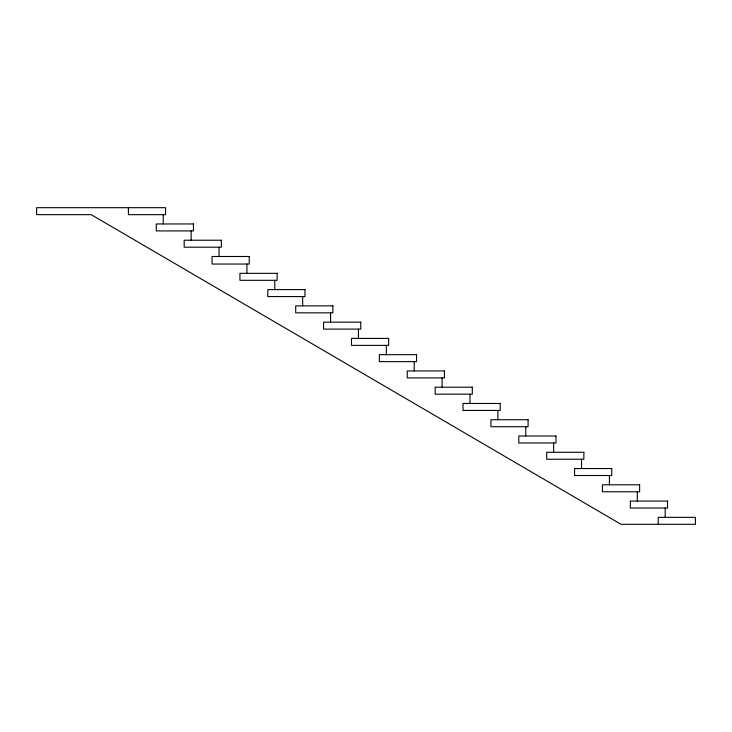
<?xml version="1.0" encoding="UTF-8"?>
<svg xmlns="http://www.w3.org/2000/svg" width="732" height="732" viewBox="0 0 732 732"><rect width="100%" height="100%" fill="white"/><g stroke="black" fill="none" stroke-linecap="round" stroke-linejoin="round"><path stroke-width="1.1" d="M665.187 508.045L665.187 517.341M658.224 524.313L658.224 517.341L695.4 517.341L695.4 524.313L621.038 524.313L91.207 214.659L36.6 214.659L36.6 207.687L165.569 207.687L165.569 214.659L128.393 214.659L128.393 207.687M637.307 491.776L637.307 501.072M609.417 475.507L609.417 484.804M581.537 459.238L581.537 468.535M553.648 442.979L553.648 452.275M525.759 426.71L525.759 436.007M497.879 410.442L497.879 419.738M469.99 394.173L469.99 403.469M442.101 377.913L442.101 387.201M414.221 361.645L414.221 370.941M386.331 345.376L386.331 354.672M358.451 329.107L358.451 338.404M330.562 312.839L330.562 322.135M302.673 296.579L302.673 305.875M274.793 280.31L274.793 289.607M246.904 264.042L246.904 273.338M219.024 247.196L219.024 256.493M191.134 230.928L191.134 240.224M163.245 214.659L163.245 223.955M193.458 223.955L156.273 223.955L156.273 230.928L193.458 230.928L193.458 223.955M221.339 240.224L184.162 240.224L184.162 247.196L221.339 247.196L221.339 240.224M249.228 256.493L212.051 256.493L212.051 264.042L249.228 264.042L249.228 256.493M277.117 273.338L239.931 273.338L239.931 280.31L277.117 280.31L277.117 273.338M304.997 289.607L267.82 289.607L267.82 296.579L304.997 296.579L304.997 289.607M332.886 305.875L295.701 305.875L295.701 312.839L332.886 312.839L332.886 305.875M360.775 322.135L323.59 322.135L323.59 329.107L360.775 329.107L360.775 322.135M388.655 338.404L351.479 338.404L351.479 345.376L388.655 345.376L388.655 338.404M416.545 354.672L379.359 354.672L379.359 361.645L416.545 361.645L416.545 354.672M444.425 370.941L407.248 370.941L407.248 377.913L444.425 377.913L444.425 370.941M472.314 387.201L435.137 387.201L435.137 394.173L472.314 394.173L472.314 387.201M500.203 403.469L463.017 403.469L463.017 410.442L500.203 410.442L500.203 403.469M528.083 419.738L490.907 419.738L490.907 426.71L528.083 426.71L528.083 419.738M555.972 436.007L518.787 436.007L518.787 442.979L555.972 442.979L555.972 436.007M583.862 452.275L546.676 452.275L546.676 459.238L583.862 459.238L583.862 452.275M611.742 468.535L574.565 468.535L574.565 475.507L611.742 475.507L611.742 468.535M639.631 484.804L602.445 484.804L602.445 491.776L639.631 491.776L639.631 484.804M667.511 501.072L630.334 501.072L630.334 508.045L667.511 508.045L667.511 501.072"/></g></svg>
